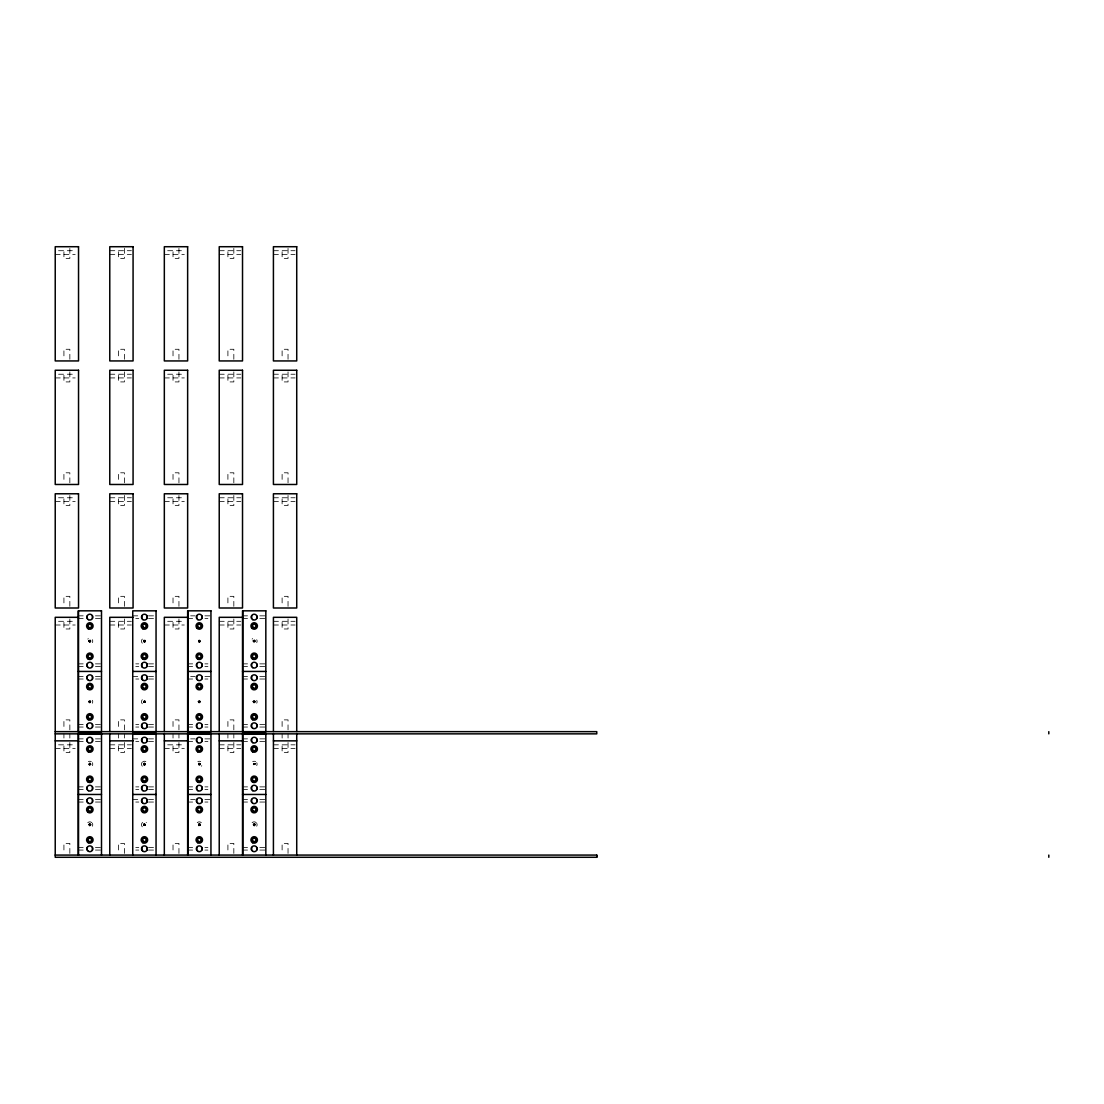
<?xml version="1.0" encoding="UTF-8"?>
<svg xmlns="http://www.w3.org/2000/svg" width="1104" height="1104" viewBox="0 0 1104 1104"><rect width="100%" height="100%" fill="white"/><g stroke="black" fill="none" stroke-linecap="round" stroke-linejoin="round"><path stroke-width="0.75" stroke-dasharray="5 3.75" d="M58.553 250.705L75.196 250.705M109.779 250.705L131.417 250.705M167.656 250.705L184.299 250.705M219.227 250.705L240.865 250.705M273.419 250.705L295.058 250.705M55.228 254.403L75.196 254.403M109.779 254.403L131.417 254.403M164.33 254.403L184.299 254.403M219.227 254.403L240.865 254.403M273.419 254.403L295.058 254.403M58.553 374.228L75.196 374.228M109.779 374.228L131.417 374.228M167.656 374.228L184.299 374.228M219.227 374.228L240.865 374.228M273.419 374.228L295.058 374.228M55.228 377.927L75.196 377.927M109.779 377.927L131.417 377.927M164.33 377.927L184.299 377.927M219.227 377.927L240.865 377.927M273.419 377.927L295.058 377.927M58.553 497.766L75.196 497.766M109.779 497.766L131.417 497.766M167.656 497.766L184.299 497.766M219.227 497.766L240.865 497.766M273.419 497.766L295.058 497.766M55.228 501.464L75.196 501.464M109.779 501.464L131.417 501.464M164.33 501.464L184.299 501.464M219.227 501.464L240.865 501.464M273.419 501.464L295.058 501.464M78.177 615.839L85.726 615.839M95.455 615.839L101.499 615.839M132.742 615.839L138.787 615.839M148.502 615.839L156.05 615.839M190.647 615.839L195.187 615.839M204.902 615.839L210.947 615.839M242.521 615.839L250.07 615.839M259.799 615.839L265.829 615.839M78.177 618.406L85.726 618.406M95.455 618.406L101.499 618.406M135.764 618.406L138.787 618.406M148.502 618.406L156.05 618.406M187.639 618.406L195.187 618.406M204.902 618.406L207.925 618.406M242.521 618.406L250.07 618.406M259.799 618.406L265.829 618.406M58.553 621.304L75.196 621.304M109.779 621.304L131.417 621.304M167.656 621.304L184.299 621.304M219.227 621.304L240.865 621.304M273.419 621.304L295.058 621.304M55.228 625.002L75.196 625.002M109.779 625.002L131.417 625.002M164.33 625.002L184.299 625.002M219.227 625.002L240.865 625.002M273.419 625.002L295.058 625.002M78.177 663.863L85.726 663.863M95.455 663.863L101.499 663.863M135.764 663.863L138.787 663.863M148.502 663.863L156.05 663.863M187.639 663.863L195.187 663.863M204.902 663.863L207.925 663.863M242.521 663.863L250.07 663.863M259.799 663.863L265.829 663.863M78.177 666.43L85.726 666.43M95.455 666.43L101.499 666.43M135.764 666.43L138.787 666.43M148.502 666.43L156.05 666.43M187.639 666.43L195.187 666.43M204.902 666.43L207.925 666.43M242.521 666.43L250.07 666.43M259.799 666.43L265.829 666.43M78.177 676.448L85.726 676.448M95.455 676.448L101.499 676.448M132.742 676.448L138.787 676.448M148.502 676.448L156.05 676.448M190.647 676.448L195.187 676.448M204.902 676.448L210.947 676.448M242.521 676.448L250.07 676.448M259.799 676.448L265.829 676.448M78.177 679.015L85.726 679.015M95.455 679.015L101.499 679.015M135.764 679.015L138.787 679.015M148.502 679.015L156.05 679.015M187.639 679.015L195.187 679.015M204.902 679.015L207.925 679.015M242.521 679.015L250.07 679.015M259.799 679.015L265.829 679.015M78.177 724.472L85.726 724.472M95.455 724.472L101.499 724.472M135.764 724.472L138.787 724.472M148.502 724.472L156.05 724.472M187.639 724.472L195.187 724.472M204.902 724.472L207.925 724.472M242.521 724.472L250.07 724.472M259.799 724.472L265.829 724.472M78.177 727.039L85.726 727.039M95.455 727.039L101.499 727.039M135.764 727.039L138.787 727.039M148.502 727.039L156.05 727.039M187.639 727.039L195.187 727.039M204.902 727.039L207.925 727.039M242.521 727.039L250.07 727.039M259.799 727.039L265.829 727.039M78.177 738.866L85.726 738.866M95.455 738.866L101.499 738.866M132.742 738.866L138.787 738.866M148.502 738.866L156.05 738.866M190.647 738.866L195.187 738.866M204.902 738.866L210.947 738.866M242.521 738.866L250.07 738.866M259.799 738.866L265.829 738.866M78.177 741.419L85.726 741.419M95.455 741.419L101.499 741.419M135.764 741.419L138.787 741.419M148.502 741.419L156.05 741.419M187.639 741.419L195.187 741.419M204.902 741.419L207.925 741.419M242.521 741.419L250.07 741.419M259.799 741.419L265.829 741.419M58.553 744.827L75.196 744.827M109.779 744.827L131.417 744.827M167.656 744.827L184.299 744.827M219.227 744.827L240.865 744.827M273.419 744.827L295.058 744.827M55.228 748.526L75.196 748.526M109.779 748.526L131.417 748.526M164.33 748.526L184.299 748.526M219.227 748.526L240.865 748.526M273.419 748.526L295.058 748.526M78.177 786.876L85.726 786.876M95.455 786.876L101.499 786.876M135.764 786.876L138.787 786.876M148.502 786.876L156.05 786.876M187.639 786.876L195.187 786.876M204.902 786.876L207.925 786.876M242.521 786.876L250.07 786.876M259.799 786.876L265.829 786.876M78.177 789.443L85.726 789.443M95.455 789.443L101.499 789.443M135.764 789.443L138.787 789.443M148.502 789.443L156.05 789.443M187.639 789.443L195.187 789.443M204.902 789.443L207.925 789.443M242.521 789.443L250.07 789.443M259.799 789.443L265.829 789.443M78.177 799.475L85.726 799.475M95.455 799.475L101.499 799.475M132.742 799.475L138.787 799.475M148.502 799.475L156.05 799.475M190.647 799.475L195.187 799.475M204.902 799.475L210.947 799.475M242.521 799.475L250.07 799.475M259.799 799.475L265.829 799.475M78.177 802.042L85.726 802.042M95.455 802.042L101.499 802.042M135.764 802.042L138.787 802.042M148.502 802.042L156.05 802.042M187.639 802.042L195.187 802.042M204.902 802.042L207.925 802.042M242.521 802.042L250.07 802.042M259.799 802.042L265.829 802.042M78.177 847.499L85.726 847.499M95.455 847.499L101.499 847.499M135.764 847.499L138.787 847.499M148.502 847.499L156.05 847.499M187.639 847.499L195.187 847.499M204.902 847.499L207.925 847.499M242.521 847.499L250.07 847.499M259.799 847.499L265.829 847.499M78.177 850.066L85.726 850.066M95.455 850.066L101.499 850.066M135.764 850.066L138.787 850.066M148.502 850.066L156.05 850.066M187.639 850.066L195.187 850.066M204.902 850.066L207.925 850.066M242.521 850.066L250.07 850.066M259.799 850.066L265.829 850.066M288.034 248.386L288.034 258.377L282.113 258.377L282.113 248.386M288.034 359.269L288.034 349.278L282.113 349.278L282.113 359.269M288.034 371.91L288.034 381.915L282.113 381.915L282.113 371.91M288.034 482.807L288.034 472.802L282.113 472.802L282.113 482.807M288.034 495.448L288.034 505.453L282.113 505.453L282.113 495.448M288.034 606.344L288.034 596.339L282.113 596.339L282.113 606.344M288.034 618.985L288.034 628.976L282.113 628.976L282.113 618.985M288.034 729.868L288.034 719.877L282.113 719.877L282.113 729.868M288.047 733.856L288.047 738.052M288.034 742.509L288.034 752.514L282.113 752.514L282.113 742.509M288.034 853.406L288.034 843.401L282.113 843.401L282.113 853.406M282.127 733.856L282.127 738.052M233.827 248.386L233.827 258.377L227.907 258.377L227.907 248.386M233.827 359.269L233.827 349.278L227.907 349.278L227.907 359.269M233.827 371.91L233.827 381.915L227.907 381.915L227.907 371.91M233.827 482.807L233.827 472.802L227.907 472.802L227.907 482.807M233.827 495.448L233.827 505.453L227.907 505.453L227.907 495.448M233.827 606.344L233.827 596.339L227.907 596.339L227.907 606.344M233.827 618.985L233.827 628.976L227.907 628.976L227.907 618.985M233.827 729.868L233.827 719.877L227.907 719.877L227.907 729.868M233.827 733.856L233.827 738.052M233.827 742.509L233.827 752.514L227.907 752.514L227.907 742.509M233.827 853.406L233.827 843.401L227.907 843.401L227.907 853.406M227.907 733.856L227.907 738.052M178.945 248.386L178.945 258.377L173.024 258.377L173.024 248.386M178.945 359.269L178.945 349.278L173.024 349.278L173.024 359.269M178.945 371.91L178.945 381.915L173.024 381.915L173.024 371.91M178.945 482.807L178.945 472.802L173.024 472.802L173.024 482.807M178.945 495.448L178.945 505.453L173.024 505.453L173.024 495.448M178.945 606.344L178.945 596.339L173.024 596.339L173.024 606.344M178.945 618.985L178.945 628.976L173.024 628.976L173.024 618.985M178.945 729.868L178.945 719.877L173.024 719.877L173.024 729.868M178.945 733.856L178.945 738.052M178.945 742.509L178.945 752.514L173.024 752.514L173.024 742.509M178.945 853.406L178.945 843.401L173.024 843.401L173.024 853.406M173.024 733.856L173.024 738.052M124.393 248.386L124.393 258.377L118.473 258.377L118.473 248.386M124.393 359.269L124.393 349.278L118.473 349.278L118.473 359.269M124.393 371.91L124.393 381.915L118.473 381.915L118.473 371.91M124.393 482.807L124.393 472.802L118.473 472.802L118.473 482.807M124.393 495.448L124.393 505.453L118.473 505.453L118.473 495.448M124.393 606.344L124.393 596.339L118.473 596.339L118.473 606.344M124.393 618.985L124.393 628.976L118.473 628.976L118.473 618.985M124.393 729.868L124.393 719.877L118.473 719.877L118.473 729.868M124.393 733.856L124.393 738.052M124.393 742.509L124.393 752.514L118.473 752.514L118.473 742.509M124.393 853.406L124.393 843.401L118.473 843.401L118.473 853.406M118.473 733.856L118.473 738.052M69.842 248.386L69.842 258.377L63.922 258.377L63.922 248.386M69.842 359.269L69.842 349.278L63.922 349.278L63.922 359.269M69.842 371.91L69.842 381.915L63.922 381.915L63.922 371.91M69.842 482.807L69.842 472.802L63.922 472.802L63.922 482.807M69.842 495.448L69.842 505.453L63.922 505.453L63.922 495.448M69.842 606.344L69.842 596.339L63.922 596.339L63.922 606.344M69.842 618.985L69.842 628.976L63.922 628.976L63.922 618.985M69.842 729.868L69.842 719.877L63.922 719.877L63.922 729.868M69.842 733.856L69.842 738.052M69.842 742.509L69.842 752.514L63.922 752.514L63.922 742.509M69.842 853.406L69.842 843.401L63.922 843.401L63.922 853.406M63.922 733.856L63.922 738.052M92.363 639.671A2.912 2.912 0 0 1 92.363 642.597M87.782 639.078A2.912 2.912 0 0 1 88.375 638.609M142.333 643.19A2.912 2.912 0 0 1 142.333 639.078M256.708 639.671A2.912 2.912 0 0 1 256.708 642.597M252.112 639.078A2.912 2.912 0 0 1 252.719 638.609M142.333 766.217A2.912 2.912 0 0 1 142.333 762.091M142.94 761.636A2.912 2.912 0 0 1 145.852 761.636M201.811 765.61A2.912 2.912 0 0 1 201.342 766.217M197.837 761.636A2.912 2.912 0 0 1 200.749 761.636M92.363 762.698A2.912 2.912 0 0 1 92.363 765.61M88.375 761.636A2.912 2.912 0 0 1 91.287 761.636M256.708 762.698A2.912 2.912 0 0 1 256.708 765.61M252.719 761.636A2.912 2.912 0 0 1 255.631 761.636M256.708 823.308A2.912 2.912 0 0 1 256.708 826.22M252.112 822.701A2.912 2.912 0 0 1 256.238 822.701M256.708 700.295A2.912 2.912 0 0 1 256.708 703.207M197.23 822.701A2.912 2.912 0 0 1 201.342 822.701M142.333 703.8A2.912 2.912 0 0 1 142.333 699.688M92.363 700.295A2.912 2.912 0 0 1 92.363 703.207M142.333 826.827A2.912 2.912 0 0 1 142.333 822.701A2.912 2.912 0 0 1 146.459 822.701M92.363 823.308A2.912 2.912 0 0 1 92.363 826.22M87.782 822.701A2.912 2.912 0 0 1 91.894 822.701"/><path stroke-width="1.5" d="M89.493 640.844L90.293 641.645L89.548 641.645M89.99 763.568L89.272 764.299M90.583 824.771L89.327 824.481L90.404 824.923M144.058 824.481L143.837 824.923M145.245 824.992C141.947 822.452 146.211 827.434 144.1 824.26M200.128 641.355C198.389 638.181 198.541 643.701 199.796 641.424M253.782 640.982L254.748 641.286M254.927 764.147C251.298 765.113 256.804 762.919 253.616 764.299M87.244 615.839L87.244 618.406M92.432 618.406L92.432 615.839M89.272 640.982L90.583 641.134M87.244 663.863L87.244 666.43M87.244 676.448L87.244 679.015M92.432 666.43L92.432 663.863M92.432 679.015L92.432 676.448M89.272 701.592L90.404 701.592M90.404 701.896L89.272 701.896M87.244 724.472L87.244 727.039M87.244 738.866L87.244 741.419M92.432 727.039L92.432 724.472M141.795 615.839L141.795 618.406M92.432 741.419L92.432 738.866M146.998 618.406L146.998 615.839M90.404 764.299L89.424 764.561M90.556 764.299C88.624 766.907 89.093 761.208 90.583 764.147M143.837 640.982L144.707 640.568M144.9 641.424L144.1 641.645M87.244 786.876L87.244 789.443M141.795 663.863L141.795 666.43M87.244 799.475L87.244 802.042M92.432 789.443L92.432 786.876M141.795 676.448L141.795 679.015M146.998 666.43L146.998 663.863M92.432 802.042L92.432 799.475M146.998 679.015L146.998 676.448M89.272 824.619L90.142 824.205M90.556 824.923C88.831 827.517 88.831 822.011 90.556 824.619M143.837 701.592L144.955 701.592M144.1 702.254C146.832 699.701 141.367 702.889 145.066 702.034M87.244 847.499L87.244 850.066M141.795 724.472L141.795 727.039M92.432 850.066L92.432 847.499M141.795 738.866L141.795 741.419M146.998 727.039L146.998 724.472M196.691 615.839L196.691 618.406M146.998 741.419L146.998 738.866M201.88 618.406L201.88 615.839M145.121 764.009C143.465 761.374 143.285 766.907 145.121 764.299M198.72 640.982L200.031 641.134M141.795 786.876L141.795 789.443M196.691 663.863L196.691 666.43M141.795 799.475L141.795 802.042M146.998 789.443L146.998 786.876M196.691 676.448L196.691 679.015M201.88 666.43L201.88 663.863M146.998 802.042L146.998 799.475M201.88 679.015L201.88 676.448M198.72 701.592L199.852 701.592M199.852 701.896L198.72 701.896M141.795 847.499L141.795 850.066M196.691 724.472L196.691 727.039M146.998 850.066L146.998 847.499M196.691 738.866L196.691 741.419M201.88 727.039L201.88 724.472M251.588 615.839L251.588 618.406M201.88 741.419L201.88 738.866M256.777 618.406L256.777 615.839M198.789 764.451L200.017 764.299L199.286 763.568M253.616 640.982L254.486 640.568M196.691 786.876L196.691 789.443M251.588 663.863L251.588 666.43M196.691 799.475L196.691 802.042M201.88 789.443L201.88 786.876M251.588 676.448L251.588 679.015M256.777 666.43L256.777 663.863M201.88 802.042L201.88 799.475M256.777 679.015L256.777 676.448M200.045 825.199C199.672 821.597 197.216 827.075 199.948 825.061M253.616 701.592L254.748 701.592M254.748 701.896L253.892 702.254M196.691 847.499L196.691 850.066M251.588 724.472L251.588 727.039M201.88 850.066L201.88 847.499M251.588 738.866L251.588 741.419M256.777 727.039L256.777 724.472M256.777 741.419L256.777 738.866M253.616 763.996L254.748 763.747M251.588 786.876L251.588 789.443M251.588 799.475L251.588 802.042M256.777 789.443L256.777 786.876M256.777 802.042L256.777 799.475M253.616 824.619L254.803 824.15M254.748 824.923L253.616 824.923M251.588 847.499L251.588 850.066M256.777 850.066L256.777 847.499M144.058 701.454L144.845 701.247M144.555 763.568L143.989 764.299L144.845 764.658M144.1 825.268L145.066 825.061M253.672 701.454L253.616 701.896M143.989 640.72L145.066 640.844M144.969 641.548L143.893 641.424M199.865 641.548L198.789 641.424M144.969 702.158L143.837 701.896M144.969 764.561L144.1 764.658M143.989 824.357L144.845 824.26M253.768 763.747L254.845 763.858M198.872 824.357L199.741 824.26M199.865 825.171L198.789 825.061M199.741 641.645L198.872 641.548M198.996 824.26L199.865 824.357M254.03 640.568L254.748 640.982M254.486 702.31L253.768 702.158M78.536 617.315L55.228 617.315L55.228 857.284L596.767 857.284L596.767 855.076L55.2 855.076M133.073 617.315L109.779 617.315L109.779 731.538M187.639 617.315L164.33 617.315L164.33 731.538M242.521 617.315L219.227 617.315L219.227 731.538M78.177 671.439L101.499 671.439M132.742 671.439L156.05 671.439M187.639 671.439L210.947 671.439M242.521 671.439L265.829 671.439M55.228 731.648L596.767 731.648L596.767 733.856L55.228 733.856M78.536 734.257L101.499 734.257M133.087 734.257L156.05 734.257M210.947 734.257L187.984 734.257L187.984 794.052M265.829 734.257L242.866 734.257L242.866 794.052M55.228 740.853L78.536 740.853M109.779 740.853L133.073 740.853M164.33 740.853L187.639 740.853M219.227 740.853L242.521 740.853M273.419 740.853L296.728 740.853M78.177 794.466L101.499 794.466M132.742 794.466L156.05 794.466M187.639 794.466L210.947 794.466M242.521 794.466L265.829 794.466M254.624 824.26L254.044 825.268M144.969 640.72C141.85 639.34 145.535 644.143 145.01 640.513M254.748 824.357C252.236 822.577 254.237 827.738 254.9 824.619M199.948 763.858C197.216 761.843 199.658 767.321 200.045 763.72M1048.8 731.648L1048.8 733.856M1048.8 855.076L1048.8 857.284M596.753 855.076L596.753 857.284M296.728 731.538L296.728 617.315L273.419 617.315L273.419 731.538M296.728 733.856L296.728 855.076M273.433 733.856L273.419 855.076M265.829 733.843L265.829 855.076M242.866 611.23L242.866 671.025M242.866 671.853L242.866 731.648M242.866 794.866L242.866 854.662M242.521 733.843L242.521 855.076M219.227 733.856L219.227 855.076M210.947 733.843L210.947 855.076M187.984 611.23L187.984 671.025M187.984 671.853L187.984 731.648M187.984 794.866L187.984 854.662M187.639 733.843L187.639 855.076M164.33 733.856L164.33 855.076M156.05 733.843L156.05 855.076M132.742 733.843L132.742 855.076M109.779 733.856L109.779 855.076M101.499 733.843L101.499 855.076M78.536 611.23L78.536 731.648M78.536 733.856L78.536 855.076M78.177 733.843L78.177 855.076M88.996 640.913C90.059 644.239 91.591 638.554 88.996 640.913M88.996 701.523C90.059 704.863 91.591 699.163 88.996 701.523M198.444 701.523C199.52 704.863 201.038 699.163 198.444 701.523M253.34 640.913C254.403 644.239 255.935 638.554 253.34 640.913M253.34 701.523C254.403 704.863 255.935 699.163 253.34 701.523M78.536 246.716L55.228 246.716L55.228 360.939L78.536 360.939L78.536 246.716M133.073 246.716L109.779 246.716L109.779 360.939L133.073 360.939L133.073 246.716M187.639 246.716L164.33 246.716L164.33 360.939L187.639 360.939L187.639 246.716M242.521 246.716L219.227 246.716L219.227 360.939L242.521 360.939L242.521 246.716M296.728 246.716L273.419 246.716L273.419 360.939L296.728 360.939L296.728 246.716M78.536 370.254L55.228 370.254L55.228 484.477L78.536 484.477L78.536 370.254M133.073 370.254L109.779 370.254L109.779 484.477L133.073 484.477L133.073 370.254M187.639 370.254L164.33 370.254L164.33 484.477L187.639 484.477L187.639 370.254M242.521 370.254L219.227 370.254L219.227 484.477L242.521 484.477L242.521 370.254M296.728 370.254L273.419 370.254L273.419 484.477L296.728 484.477L296.728 370.254M78.536 493.778L55.228 493.778L55.228 608L78.536 608L78.536 493.778M133.073 493.778L109.779 493.778L109.779 608L133.073 608L133.073 493.778M187.639 493.778L164.33 493.778L164.33 608L187.639 608L187.639 493.778M242.521 493.778L219.227 493.778L219.227 608L242.521 608L242.521 493.778M296.728 493.778L273.419 493.778L273.419 608L296.728 608L296.728 493.778M101.499 610.829L78.177 610.829L78.177 732.049L101.499 732.049L101.499 610.829M156.05 610.829L132.742 610.829L132.742 732.049L156.05 732.049L156.05 610.829M210.947 610.829L187.639 610.829L187.639 732.049L210.947 732.049L210.947 610.829M265.829 610.829L242.521 610.829L242.521 732.049L265.829 732.049L265.829 610.829M88.375 619.648A2.912 2.912 0 0 0 92.75 617.122A2.912 2.912 0 0 0 88.375 614.597A2.912 2.912 0 0 0 88.375 619.648M88.21 628.783A3.243 3.243 0 0 0 93.081 625.982A3.243 3.243 0 0 0 88.21 623.167A3.243 3.243 0 0 0 88.21 628.783M88.596 627.21A1.753 1.753 0 0 0 91.522 626.437A1.753 1.753 0 0 0 89.383 624.298A1.753 1.753 0 0 0 88.596 627.21M87.782 667.202A2.912 2.912 0 0 0 92.653 665.905A2.912 2.912 0 0 0 89.079 662.331A2.912 2.912 0 0 0 87.782 667.202M88.21 659.088A3.243 3.243 0 0 0 93.081 656.287A3.243 3.243 0 0 0 88.21 653.485A3.243 3.243 0 0 0 88.21 659.088M88.969 657.805A1.753 1.753 0 0 0 91.591 656.287A1.753 1.753 0 0 0 88.969 654.769A1.753 1.753 0 0 0 88.969 657.805M142.94 619.648A2.912 2.912 0 0 0 147.315 617.122A2.912 2.912 0 0 0 142.94 614.597A2.912 2.912 0 0 0 142.94 619.648M142.775 628.783A3.243 3.243 0 0 0 147.646 625.982A3.243 3.243 0 0 0 142.775 623.167A3.243 3.243 0 0 0 142.775 628.783M143.161 627.21A1.753 1.753 0 0 0 146.087 626.437A1.753 1.753 0 0 0 143.948 624.298A1.753 1.753 0 0 0 143.161 627.21M142.333 667.202A2.912 2.912 0 0 0 147.218 665.905A2.912 2.912 0 0 0 143.644 662.331A2.912 2.912 0 0 0 142.333 667.202M142.775 659.088A3.243 3.243 0 0 0 147.646 656.287A3.243 3.243 0 0 0 142.775 653.485A3.243 3.243 0 0 0 142.775 659.088M143.52 657.805A1.753 1.753 0 0 0 146.142 656.287A1.753 1.753 0 0 0 143.52 654.769A1.753 1.753 0 0 0 143.52 657.805M252.719 619.648A2.912 2.912 0 0 0 257.094 617.122A2.912 2.912 0 0 0 252.719 614.597A2.912 2.912 0 0 0 252.719 619.648M251.891 628.273A3.243 3.243 0 0 0 257.315 626.824A3.243 3.243 0 0 0 253.34 622.849A3.243 3.243 0 0 0 251.891 628.273M252.94 627.21A1.753 1.753 0 0 0 255.866 626.437A1.753 1.753 0 0 0 253.727 624.298A1.753 1.753 0 0 0 252.94 627.21M252.719 667.672A2.912 2.912 0 0 0 257.094 665.146A2.912 2.912 0 0 0 252.719 662.621A2.912 2.912 0 0 0 252.719 667.672M252.554 659.088A3.243 3.243 0 0 0 257.425 656.287A3.243 3.243 0 0 0 252.554 653.485A3.243 3.243 0 0 0 252.554 659.088M253.299 657.805A1.753 1.753 0 0 0 255.921 656.287A1.753 1.753 0 0 0 253.299 654.769A1.753 1.753 0 0 0 253.299 657.805M197.837 619.648A2.912 2.912 0 0 0 202.198 617.122A2.912 2.912 0 0 0 197.837 614.597A2.912 2.912 0 0 0 197.837 619.648M196.995 628.273A3.243 3.243 0 0 0 202.418 626.824A3.243 3.243 0 0 0 198.444 622.849A3.243 3.243 0 0 0 196.995 628.273M198.058 627.21A1.753 1.753 0 0 0 200.983 626.437A1.753 1.753 0 0 0 198.83 624.298A1.753 1.753 0 0 0 198.058 627.21M197.837 667.672A2.912 2.912 0 0 0 202.198 665.146A2.912 2.912 0 0 0 197.837 662.621A2.912 2.912 0 0 0 197.837 667.672M197.671 659.088A3.243 3.243 0 0 0 202.529 656.287A3.243 3.243 0 0 0 197.671 653.485A3.243 3.243 0 0 0 197.671 659.088M198.416 657.805A1.753 1.753 0 0 0 201.038 656.287A1.753 1.753 0 0 0 198.416 654.769A1.753 1.753 0 0 0 198.416 657.805M142.94 742.661A2.912 2.912 0 0 0 147.315 740.135A2.912 2.912 0 0 0 142.94 737.624A2.912 2.912 0 0 0 142.94 742.661M142.775 751.81A3.243 3.243 0 0 0 147.646 748.995A3.243 3.243 0 0 0 142.775 746.194A3.243 3.243 0 0 0 142.775 751.81M143.52 750.513A1.753 1.753 0 0 0 146.142 748.995A1.753 1.753 0 0 0 143.52 747.491A1.753 1.753 0 0 0 143.52 750.513M142.94 790.685A2.912 2.912 0 0 0 147.315 788.159A2.912 2.912 0 0 0 142.94 785.648A2.912 2.912 0 0 0 142.94 790.685M142.775 782.115A3.243 3.243 0 0 0 147.646 779.3A3.243 3.243 0 0 0 142.775 776.498A3.243 3.243 0 0 0 142.775 782.115M143.52 780.818A1.753 1.753 0 0 0 146.142 779.3A1.753 1.753 0 0 0 143.52 777.796A1.753 1.753 0 0 0 143.52 780.818M197.837 742.661A2.912 2.912 0 0 0 202.198 740.135A2.912 2.912 0 0 0 197.837 737.624A2.912 2.912 0 0 0 197.837 742.661M197.671 751.81A3.243 3.243 0 0 0 202.529 748.995A3.243 3.243 0 0 0 197.671 746.194A3.243 3.243 0 0 0 197.671 751.81M198.416 750.513A1.753 1.753 0 0 0 201.038 748.995A1.753 1.753 0 0 0 198.416 747.491A1.753 1.753 0 0 0 198.416 750.513M197.837 790.685A2.912 2.912 0 0 0 202.198 788.159A2.912 2.912 0 0 0 197.837 785.648A2.912 2.912 0 0 0 197.837 790.685M197.671 782.115A3.243 3.243 0 0 0 202.529 779.3A3.243 3.243 0 0 0 197.671 776.498A3.243 3.243 0 0 0 197.671 782.115M198.416 780.818A1.753 1.753 0 0 0 201.038 779.3A1.753 1.753 0 0 0 198.416 777.796A1.753 1.753 0 0 0 198.416 780.818M88.375 742.661A2.912 2.912 0 0 0 92.75 740.135A2.912 2.912 0 0 0 88.375 737.624A2.912 2.912 0 0 0 88.375 742.661M88.21 751.81A3.243 3.243 0 0 0 93.081 748.995A3.243 3.243 0 0 0 88.21 746.194A3.243 3.243 0 0 0 88.21 751.81M88.969 750.513A1.753 1.753 0 0 0 91.591 748.995A1.753 1.753 0 0 0 88.969 747.491A1.753 1.753 0 0 0 88.969 750.513M88.375 790.685A2.912 2.912 0 0 0 92.75 788.159A2.912 2.912 0 0 0 88.375 785.648A2.912 2.912 0 0 0 88.375 790.685M88.21 782.115A3.243 3.243 0 0 0 93.081 779.3A3.243 3.243 0 0 0 88.21 776.498A3.243 3.243 0 0 0 88.21 782.115M88.969 780.818A1.753 1.753 0 0 0 91.591 779.3A1.753 1.753 0 0 0 88.969 777.796A1.753 1.753 0 0 0 88.969 780.818M252.719 742.661A2.912 2.912 0 0 0 257.094 740.135A2.912 2.912 0 0 0 252.719 737.624A2.912 2.912 0 0 0 252.719 742.661M252.554 751.81A3.243 3.243 0 0 0 257.425 748.995A3.243 3.243 0 0 0 252.554 746.194A3.243 3.243 0 0 0 252.554 751.81M253.299 750.513A1.753 1.753 0 0 0 255.921 748.995A1.753 1.753 0 0 0 253.299 747.491A1.753 1.753 0 0 0 253.299 750.513M252.719 790.685A2.912 2.912 0 0 0 257.094 788.159A2.912 2.912 0 0 0 252.719 785.648A2.912 2.912 0 0 0 252.719 790.685M252.554 782.115A3.243 3.243 0 0 0 257.425 779.3A3.243 3.243 0 0 0 252.554 776.498A3.243 3.243 0 0 0 252.554 782.115M253.299 780.818A1.753 1.753 0 0 0 255.921 779.3A1.753 1.753 0 0 0 253.299 777.796A1.753 1.753 0 0 0 253.299 780.818M252.719 803.284A2.912 2.912 0 0 0 257.094 800.759A2.912 2.912 0 0 0 252.719 798.233A2.912 2.912 0 0 0 252.719 803.284M252.554 812.42A3.243 3.243 0 0 0 257.425 809.618A3.243 3.243 0 0 0 252.554 806.803A3.243 3.243 0 0 0 252.554 812.42M253.299 811.123A1.753 1.753 0 0 0 255.921 809.618A1.753 1.753 0 0 0 253.299 808.1A1.753 1.753 0 0 0 253.299 811.123M252.719 851.294A2.912 2.912 0 0 0 257.094 848.783A2.912 2.912 0 0 0 252.719 846.257A2.912 2.912 0 0 0 252.719 851.294M252.554 842.725A3.243 3.243 0 0 0 257.425 839.923A3.243 3.243 0 0 0 252.554 837.108A3.243 3.243 0 0 0 252.554 842.725M253.299 841.427A1.753 1.753 0 0 0 255.921 839.923A1.753 1.753 0 0 0 253.299 838.405A1.753 1.753 0 0 0 253.299 841.427M252.719 680.257A2.912 2.912 0 0 0 257.094 677.732A2.912 2.912 0 0 0 252.719 675.206A2.912 2.912 0 0 0 252.719 680.257M252.554 689.407A3.243 3.243 0 0 0 257.425 686.591A3.243 3.243 0 0 0 252.554 683.79A3.243 3.243 0 0 0 252.554 689.407M253.299 688.109A1.753 1.753 0 0 0 255.921 686.591A1.753 1.753 0 0 0 253.299 685.073A1.753 1.753 0 0 0 253.299 688.109M252.719 728.281A2.912 2.912 0 0 0 257.094 725.756A2.912 2.912 0 0 0 252.719 723.23A2.912 2.912 0 0 0 252.719 728.281M252.554 719.711A3.243 3.243 0 0 0 257.425 716.896A3.243 3.243 0 0 0 252.554 714.095A3.243 3.243 0 0 0 252.554 719.711M253.299 718.414A1.753 1.753 0 0 0 255.921 716.896A1.753 1.753 0 0 0 253.299 715.378A1.753 1.753 0 0 0 253.299 718.414M197.837 680.257A2.912 2.912 0 0 0 202.198 677.732A2.912 2.912 0 0 0 197.837 675.206A2.912 2.912 0 0 0 197.837 680.257M197.671 689.407A3.243 3.243 0 0 0 202.529 686.591A3.243 3.243 0 0 0 197.671 683.79A3.243 3.243 0 0 0 197.671 689.407M198.416 688.109A1.753 1.753 0 0 0 201.038 686.591A1.753 1.753 0 0 0 198.416 685.073A1.753 1.753 0 0 0 198.416 688.109M197.23 727.812A2.912 2.912 0 0 0 202.101 726.515A2.912 2.912 0 0 0 198.541 722.941A2.912 2.912 0 0 0 197.23 727.812M197.671 719.711A3.243 3.243 0 0 0 202.529 716.896A3.243 3.243 0 0 0 197.671 714.095A3.243 3.243 0 0 0 197.671 719.711M198.416 718.414A1.753 1.753 0 0 0 201.038 716.896A1.753 1.753 0 0 0 198.416 715.378A1.753 1.753 0 0 0 198.416 718.414M197.837 803.284A2.912 2.912 0 0 0 202.198 800.759A2.912 2.912 0 0 0 197.837 798.233A2.912 2.912 0 0 0 197.837 803.284M197.671 812.42A3.243 3.243 0 0 0 202.529 809.618A3.243 3.243 0 0 0 197.671 806.803A3.243 3.243 0 0 0 197.671 812.42M198.416 811.123A1.753 1.753 0 0 0 201.038 809.618A1.753 1.753 0 0 0 198.416 808.1A1.753 1.753 0 0 0 198.416 811.123M197.837 851.294A2.912 2.912 0 0 0 202.198 848.783A2.912 2.912 0 0 0 197.837 846.257A2.912 2.912 0 0 0 197.837 851.294M197.671 842.725A3.243 3.243 0 0 0 202.529 839.923A3.243 3.243 0 0 0 197.671 837.108A3.243 3.243 0 0 0 197.671 842.725M198.416 841.427A1.753 1.753 0 0 0 201.038 839.923A1.753 1.753 0 0 0 198.416 838.405A1.753 1.753 0 0 0 198.416 841.427M142.94 680.257A2.912 2.912 0 0 0 147.315 677.732A2.912 2.912 0 0 0 142.94 675.206A2.912 2.912 0 0 0 142.94 680.257M142.775 689.407A3.243 3.243 0 0 0 147.646 686.591A3.243 3.243 0 0 0 142.775 683.79A3.243 3.243 0 0 0 142.775 689.407M143.52 688.109A1.753 1.753 0 0 0 146.142 686.591A1.753 1.753 0 0 0 143.52 685.073A1.753 1.753 0 0 0 143.52 688.109M142.94 728.281A2.912 2.912 0 0 0 147.315 725.756A2.912 2.912 0 0 0 142.94 723.23A2.912 2.912 0 0 0 142.94 728.281M142.775 719.711A3.243 3.243 0 0 0 147.646 716.896A3.243 3.243 0 0 0 142.775 714.095A3.243 3.243 0 0 0 142.775 719.711M143.52 718.414A1.753 1.753 0 0 0 146.142 716.896A1.753 1.753 0 0 0 143.52 715.378A1.753 1.753 0 0 0 143.52 718.414M88.375 680.257A2.912 2.912 0 0 0 92.75 677.732A2.912 2.912 0 0 0 88.375 675.206A2.912 2.912 0 0 0 88.375 680.257M88.21 689.407A3.243 3.243 0 0 0 93.081 686.591A3.243 3.243 0 0 0 88.21 683.79A3.243 3.243 0 0 0 88.21 689.407M88.969 688.109A1.753 1.753 0 0 0 91.591 686.591A1.753 1.753 0 0 0 88.969 685.073A1.753 1.753 0 0 0 88.969 688.109M88.375 728.281A2.912 2.912 0 0 0 92.75 725.756A2.912 2.912 0 0 0 88.375 723.23A2.912 2.912 0 0 0 88.375 728.281M88.21 719.711A3.243 3.243 0 0 0 93.081 716.896A3.243 3.243 0 0 0 88.21 714.095A3.243 3.243 0 0 0 88.21 719.711M88.969 718.414A1.753 1.753 0 0 0 91.591 716.896A1.753 1.753 0 0 0 88.969 715.378A1.753 1.753 0 0 0 88.969 718.414M142.94 803.284A2.912 2.912 0 0 0 147.315 800.759A2.912 2.912 0 0 0 142.94 798.233A2.912 2.912 0 0 0 142.94 803.284M142.775 812.42A3.243 3.243 0 0 0 147.646 809.618A3.243 3.243 0 0 0 142.775 806.803A3.243 3.243 0 0 0 142.775 812.42M143.52 811.123A1.753 1.753 0 0 0 146.142 809.618A1.753 1.753 0 0 0 143.52 808.1A1.753 1.753 0 0 0 143.52 811.123M142.94 851.294A2.912 2.912 0 0 0 147.315 848.783A2.912 2.912 0 0 0 142.94 846.257A2.912 2.912 0 0 0 142.94 851.294M142.775 842.725A3.243 3.243 0 0 0 147.646 839.923A3.243 3.243 0 0 0 142.775 837.108A3.243 3.243 0 0 0 142.775 842.725M143.52 841.427A1.753 1.753 0 0 0 146.142 839.923A1.753 1.753 0 0 0 143.52 838.405A1.753 1.753 0 0 0 143.52 841.427M88.375 803.284A2.912 2.912 0 0 0 92.75 800.759A2.912 2.912 0 0 0 88.375 798.233A2.912 2.912 0 0 0 88.375 803.284M88.21 812.42A3.243 3.243 0 0 0 93.081 809.618A3.243 3.243 0 0 0 88.21 806.803A3.243 3.243 0 0 0 88.21 812.42M88.969 811.123A1.753 1.753 0 0 0 91.591 809.618A1.753 1.753 0 0 0 88.969 808.1A1.753 1.753 0 0 0 88.969 811.123M88.375 851.294A2.912 2.912 0 0 0 92.75 848.783A2.912 2.912 0 0 0 88.375 846.257A2.912 2.912 0 0 0 88.375 851.294M88.21 842.725A3.243 3.243 0 0 0 93.081 839.923A3.243 3.243 0 0 0 88.21 837.108A3.243 3.243 0 0 0 88.21 842.725M88.969 841.427A1.753 1.753 0 0 0 91.591 839.923A1.753 1.753 0 0 0 88.969 838.405A1.753 1.753 0 0 0 88.969 841.427"/></g></svg>
